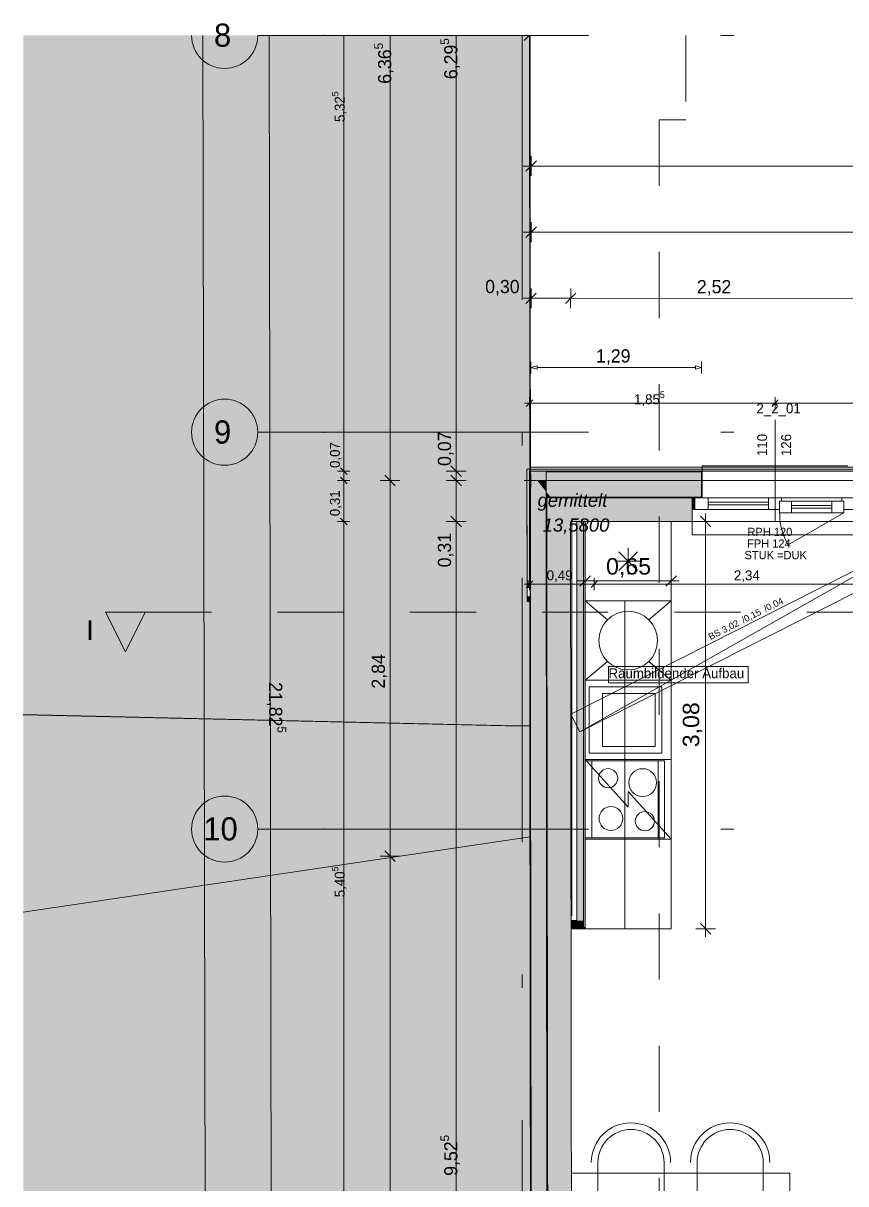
# Model space of a CAD drawing. Header units: metres. Extents: x -4 to 206, y -18 to 45.
# Drawn here: x 29.53 to 35.75, y -6.69 to 2.09 of the extents above; entities that cross this region are included whole.
import ezdxf

# ---------------------------------------------------------------- set-up
doc = ezdxf.new("R2010")
doc.units = ezdxf.units.M
doc.header["$MEASUREMENT"] = 0
doc.set_wipeout_variables(frame=1)
for name, pattern in [('Achse', [0.004, 0.002, -0.001, 0, -0.001]), ('Punkt 1_1', [0.075, 0.025, -0.05]), ('Strichlinie eng', [0.002, 0.0015, -0.0005]), ('Untersicht', [0.001, 0.0005, -0.0005]), ('Wipeout_Contour', [1, 0, -1])]:
    doc.linetypes.add(name, pattern=pattern)
for name, color, linetype in [('2._1.DG PP STG2_5_000 Achsraster', 7, 'Continuous'), ('2._1.DG PP STG2_5_110 Wand Aussen', 7, 'Continuous'), ('2._1.DG PP STG2_5_135 Wand Vorsatzschale', 7, 'Continuous'), ('2._1.DG PP STG2_5_165 Fassadengestaltung Bänder', 7, 'Continuous'), ('2._1.DG PP STG2_5_210 Decke', 7, 'Continuous'), ('2._1.DG PP STG2_5_220 Bodenaufbau', 7, 'Continuous'), ('2._1.DG PP STG2_5_270 Deckendurchbruchsymbol', 7, 'Continuous'), ('2._1.DG PP STG2_5_330 Dachaufbau', 7, 'Continuous'), ('2._1.DG PP STG2_5_510 Möblierung', 7, 'Continuous'), ('2._1.DG PP STG2_5_530 Küche', 7, 'Continuous'), ('2._1.DG PP STG2_5_725 Nachbarbebauung', 7, 'Continuous'), ('2._1.DG PP STG2_5_851 Marker Schnitt', 7, 'Continuous'), ('2._1.DG PP STG2_5_910 Allgemein Lageplan Höhen', 7, 'Continuous'), ('2._1.DG PP STG2_5_945 Einreichplan Beschriftung', 7, 'Continuous'), ('2._1.DG PP STG2_5_950 Polierplan Bemaßung', 7, 'Continuous'), ('2._1.DG PP STG2_5_950-1 Polierplan Bemaßung Küche', 7, 'Continuous'), ('2._1.DG PP STG2_5_970 Brandschutz', 7, 'Continuous'), ('2._1.DG PP STG2_5_Neubau_840 Baulinien', 7, 'Continuous')]:
    doc.layers.add(name, color=color, linetype=linetype)
doc.styles.add('ERSTELLTER_STIL_1', font='arial.ttf')
doc.styles.add('ERSTELLTER_STIL_2', font='')
doc.styles.add('ERSTELLTER_STIL_3', font='arialbi.ttf')
doc.styles.get('ERSTELLTER_STIL_2').set_extended_font_data('Eurostile')
doc.linetypes.add('Grenze Bundesland', pattern='A,0,[2,415_260415_PP_VA_1_5 2 St1.Shx,S=1.5873e-05,R=0,X=0,Y=0],-0.003,0', length=0.003)

msp = doc.modelspace()

# ---------------------------------------------------------------- hatches: boundary and pattern name
at = {"layer": '2._1.DG PP STG2_5_110 Wand Aussen', "linetype": 'Continuous', "lineweight": 13, "true_color": 0xff6400}
for points in [[(33.3591, -1.3037), (33.4791, -1.3037), (33.4791, -1.2987), (33.3591, -1.2987)], [(33.3591, -1.3048), (33.4113, -1.3687), (33.4792, -1.3687), (33.4791, -1.3037), (33.3591, -1.3037)], [(33.3591, -1.3048), (33.374, -13.2037), (33.494, -13.2036), (33.4793, -1.4519)], [(33.4791, -1.3037), (33.4792, -1.3687), (34.655, -1.3687), (34.655, -1.3037)], [(33.4792, -1.3687), (33.4113, -1.3687), (33.4793, -1.4519)], [(33.4792, -1.3687), (33.4793, -1.4519), (33.5135, -1.4937), (34.655, -1.4937), (34.655, -1.3687)], [(33.4844, -1.4937), (33.4843, -1.4581), (33.4793, -1.4519), (33.4794, -1.4937)], [(33.5135, -1.4937), (33.4843, -1.4581), (33.4844, -1.4937)], [(34.605, -1.4987), (34.585, -1.4987), (34.585, -1.5887), (34.605, -1.5887)]]:
    msp.add_hatch(color=30, dxfattribs=at).paths.add_polyline_path(points)
at = {"layer": '2._1.DG PP STG2_5_110 Wand Aussen', "linetype": 'Continuous', "lineweight": 0, "true_color": 0x373737}
for points in [[(33.4844, -1.4987), (33.4844, -1.4937), (33.4794, -1.4937), (33.4794, -1.4987)], [(33.4794, -1.4987), (33.494, -13.2036), (33.499, -13.2035), (33.4844, -1.4987)], [(33.5175, -1.4987), (33.5135, -1.4937), (33.4844, -1.4937), (33.4844, -1.4987)], [(33.5135, -1.4937), (33.5175, -1.4987), (34.655, -1.4987), (34.655, -1.4937)]]:
    msp.add_hatch(color=250, dxfattribs=at).paths.add_polyline_path(points)
at = {"layer": '2._1.DG PP STG2_5_110 Wand Aussen', "linetype": 'Continuous', "lineweight": 13, "true_color": 0x3f7f02}
for points in [[(33.4844, -1.4987), (33.4846, -1.6787), (33.6646, -1.6787), (33.5175, -1.4987)], [(33.5175, -1.4987), (33.6646, -1.6787), (33.6644, -1.4987)], [(33.6644, -1.4987), (33.6646, -1.6787), (34.585, -1.6787), (34.585, -1.5887), (34.585, -1.4987)], [(33.4846, -1.6787), (33.499, -13.2035), (33.679, -13.2033), (33.6646, -1.6787)]]:
    msp.add_hatch(color=76, dxfattribs=at).paths.add_polyline_path(points)
at = {"layer": '2._1.DG PP STG2_5_135 Wand Vorsatzschale', "linetype": 'Continuous', "lineweight": 13, "true_color": 0xffaa00}
for points in [[(33.7625, -4.6948), (33.7625, -1.6787), (33.7125, -1.6787), (33.7125, -4.6948)], [(33.7125, -4.6948), (33.6684, -4.6948), (33.6684, -4.7448), (33.7125, -4.7448)], [(33.7125, -4.7448), (33.7625, -4.7448), (33.7125, -4.6948)], [(33.7125, -4.6948), (33.7625, -4.7448), (33.7625, -4.6948)]]:
    msp.add_hatch(color=40, dxfattribs=at).paths.add_polyline_path(points)
at = {"layer": '2._1.DG PP STG2_5_135 Wand Vorsatzschale', "linetype": 'Continuous', "lineweight": 13, "true_color": 0xfb02fe}
for points in [[(33.775, -4.7448), (33.775, -1.6787), (33.7625, -1.6787), (33.7625, -4.7448)], [(33.7625, -4.7448), (33.6684, -4.7448), (33.6684, -4.7573), (33.7625, -4.7573)], [(33.7625, -4.7448), (33.7625, -4.7573), (33.775, -4.7573)], [(33.7625, -4.7448), (33.775, -4.7573), (33.775, -4.7448)]]:
    msp.add_hatch(color=6, dxfattribs=at).paths.add_polyline_path(points)
at = {"layer": '2._1.DG PP STG2_5_330 Dachaufbau', "linetype": 'Continuous', "lineweight": 0, "true_color": 0x000000}
msp.add_hatch(color=18, dxfattribs=at).paths.add_polyline_path([(38.855, -1.2828), (33.3345, -1.2828), (33.3355, -2.1287), (33.3598, -2.1287), (33.3598, -1.2987), (36.495, -1.2987), (36.495, -1.5887), (36.755, -1.5887), (36.755, -2.1287), (38.855, -2.1287)])
at = {"layer": '2._1.DG PP STG2_5_725 Nachbarbebauung', "linetype": 'Continuous', "lineweight": 0, "true_color": 0x1f1f1f}
for points in [[(29.5275, 1.9963), (29.5275, -3.1396), (33.1734, -3.2232), (33.359, -3.2244), (33.3554, 1.9963)], [(33.359, -3.2261), (29.5275, -3.1382), (29.5275, -4.632), (33.3596, -4.0618)], [(33.3596, -4.0618), (29.5275, -4.632), (29.5275, -14.6052), (32.0677, -14.2249), (30.2188, -14.5019), (33.3665, -14.0306)]]:
    msp.add_hatch(color=250, dxfattribs=at).paths.add_polyline_path(points)
at = {"layer": '2._1.DG PP STG2_5_851 Marker Schnitt', "linetype": 'Continuous', "lineweight": 0, "true_color": 0x000000}
msp.add_hatch(color=18, dxfattribs=at).paths.add_polyline_path([(30.15, -2.3645), (30.3, -2.6645), (30.45, -2.3645)])

# ---------------------------------------------------------------- linework, layer by layer
at = {"layer": '2._1.DG PP STG2_5_000 Achsraster', "color": 5, "linetype": 'Achse', "lineweight": 0, "ltscale": 1000}
for p, q in [((31.8, 1.9963), (31.3, 1.9963)), ((31.8, 1.9963), (54.3, 1.9963)), ((33.3, 1.9963), (33.3, -16.0037)), ((31.8, -1.0037), (31.3, -1.0037)), ((31.8, -1.0037), (54.3, -1.0037)), ((31.8, -4.0037), (31.3, -4.0037)), ((31.8, -4.0037), (54.3, -4.0037))]:
    msp.add_line(p, q, dxfattribs=at)
at = {"layer": '2._1.DG PP STG2_5_000 Achsraster', "color": 5, "linetype": 'Continuous', "lineweight": 0, "ltscale": 1000}
for centre in [(31.05, -1.0037), (31.05, -4.0037)]:
    msp.add_circle(centre, 0.25, dxfattribs=at)
msp.add_arc((31.05, 1.9963), 0.25, 180, 0, dxfattribs=at)
at = {"layer": '2._1.DG PP STG2_5_000 Achsraster', "color": 5, "linetype": 'Achse', "lineweight": 0, "ltscale": 1000}
for p in [(31.8, 1.9963), (31.8, 1.9963), (31.8, -1.0037), (31.8, -1.0037), (31.8, -4.0037), (31.8, -4.0037)]:
    msp.add_point(p, dxfattribs=at)
at = {"layer": '2._1.DG PP STG2_5_110 Wand Aussen', "color": 7, "linetype": 'Continuous', "lineweight": 13, "ltscale": 1000}
for p, q in [((35.21, -0.9096), (35.21, -1.6787)), ((33.3591, -1.3037), (33.3591, -1.2987)), ((33.3591, -1.3048), (33.3591, -1.3037)), ((33.3591, -1.3048), (33.374, -13.2037)), ((33.4791, -1.3037), (33.4791, -1.2987)), ((33.4791, -1.3037), (33.4791, -1.2987)), ((34.655, -1.3037), (33.4791, -1.3037)), ((33.4792, -1.3687), (33.4791, -1.3037)), ((33.4792, -1.3687), (33.4791, -1.3037)), ((34.655, -1.2987), (34.66, -1.2987)), ((34.655, -1.3037), (34.655, -1.4987)), ((35.76, -1.2587), (34.66, -1.2587)), ((34.66, -1.2587), (34.66, -1.2987)), ((34.66, -1.2987), (34.66, -1.3037)), ((34.66, -1.2987), (34.66, -1.3037)), ((34.66, -1.3037), (34.66, -1.3687)), ((34.66, -1.3037), (34.66, -1.3687)), ((33.4793, -1.4519), (33.4792, -1.3687)), ((33.4793, -1.4519), (33.4792, -1.3687)), ((34.66, -1.3687), (34.66, -1.4937)), ((34.66, -1.3687), (34.66, -1.4937)), ((33.4793, -1.4519), (33.4794, -1.4937)), ((33.4793, -1.4519), (33.4794, -1.4937)), ((33.4844, -1.4937), (33.4794, -1.4937)), ((33.4794, -1.4937), (33.4794, -1.4987)), ((33.4794, -1.4937), (33.4794, -1.4987)), ((33.4794, -1.4987), (33.494, -13.2036)), ((33.5135, -1.4937), (33.4844, -1.4937)), ((34.655, -1.4937), (33.5135, -1.4937)), ((34.655, -1.4987), (34.585, -1.4987)), ((34.655, -1.4987), (34.585, -1.4987)), ((34.655, -1.4987), (34.585, -1.4987)), ((34.605, -1.4987), (34.705, -1.4987)), ((34.605, -1.5887), (34.605, -1.4987)), ((34.655, -1.4987), (34.66, -1.4987)), ((34.655, -1.4987), (34.66, -1.4987)), ((34.655, -1.4987), (34.66, -1.4987)), ((34.66, -1.4937), (34.66, -1.4987)), ((34.66, -1.4937), (34.66, -1.4987)), ((34.705, -1.4987), (35.16, -1.4987)), ((34.705, -1.4987), (34.705, -1.5887)), ((34.705, -1.5337), (35.16, -1.5337)), ((35.16, -1.5537), (34.705, -1.5537)), ((35.16, -1.5887), (35.16, -1.4987)), ((35.16, -1.4987), (35.21, -1.4987)), ((35.21, -1.4987), (35.26, -1.4987)), ((35.26, -1.5237), (35.245, -1.5237)), ((35.245, -1.5237), (35.245, -1.5887)), ((35.245, -1.6137), (35.245, -1.5237)), ((35.245, -1.5237), (35.335, -1.5237)), ((35.26, -1.4987), (35.715, -1.4987)), ((35.26, -1.4987), (35.26, -1.5237)), ((35.335, -1.5237), (35.64, -1.5237)), ((35.335, -1.5237), (35.335, -1.6137)), ((35.335, -1.5587), (35.64, -1.5587)), ((35.64, -1.5787), (35.335, -1.5787)), ((35.64, -1.6137), (35.64, -1.5237)), ((35.64, -1.5237), (35.73, -1.5237)), ((35.715, -1.5237), (35.715, -1.4987)), ((35.715, -1.4987), (35.815, -1.4987)), ((35.73, -1.5237), (35.715, -1.5237)), ((35.73, -1.5887), (35.73, -1.5237)), ((35.73, -1.5237), (35.73, -1.6137)), ((34.705, -1.5887), (34.605, -1.5887)), ((35.16, -1.5887), (34.705, -1.5887)), ((35.21, -1.5887), (35.16, -1.5887)), ((35.245, -1.5887), (35.21, -1.5887)), ((35.335, -1.6137), (35.245, -1.6137)), ((35.64, -1.6137), (35.335, -1.6137)), ((35.73, -1.6137), (35.64, -1.6137)), ((35.815, -1.5887), (35.73, -1.5887)), ((34.585, -1.7787), (34.585, -1.6787)), ((35.835, -1.7787), (34.585, -1.7787))]:
    msp.add_line(p, q, dxfattribs=at)
at = {"layer": '2._1.DG PP STG2_5_110 Wand Aussen', "color": 1, "linetype": 'Strichlinie eng', "lineweight": 0, "ltscale": 1000}
msp.add_line((34.655, -1.3687), (33.4792, -1.3687), dxfattribs=at)
at = {"layer": '2._1.DG PP STG2_5_110 Wand Aussen', "color": 7, "linetype": 'Continuous', "lineweight": 18, "ltscale": 1000}
for p, q in [((33.5175, -1.4987), (33.4844, -1.4987)), ((33.4844, -1.4987), (33.4846, -1.6787)), ((33.4844, -1.4987), (33.4846, -1.6787)), ((33.6644, -1.4987), (33.5175, -1.4987)), ((34.585, -1.4987), (33.6644, -1.4987)), ((34.585, -1.4987), (34.585, -1.5887)), ((34.585, -1.4987), (34.585, -1.5887)), ((34.585, -1.4987), (34.585, -1.5887)), ((34.585, -1.5887), (34.585, -1.6787)), ((34.585, -1.5887), (34.585, -1.6787)), ((33.4846, -1.6787), (33.499, -13.2035))]:
    msp.add_line(p, q, dxfattribs=at)
at = {"layer": '2._1.DG PP STG2_5_110 Wand Aussen', "color": 8, "linetype": 'Punkt 1_1', "lineweight": 0, "ltscale": 1000}
msp.add_line((35.73, -1.6137), (35.31, -1.8562), dxfattribs=at)
at = {"layer": '2._1.DG PP STG2_5_110 Wand Aussen', "color": 7, "linetype": 'Continuous', "lineweight": 13, "ltscale": 1000, "flags": 128}
for points in [[(33.3541, -1.2987), (33.3591, -1.2987)], [(33.3541, -1.2987), (33.369, -13.2037)], [(33.3591, -1.2987), (33.4791, -1.2987)], [(34.655, -1.2987), (33.4791, -1.2987)]]:
    msp.add_lwpolyline(points, dxfattribs=at)
msp.add_lwpolyline([(34.605, -1.4987), (34.585, -1.4987), (34.585, -1.5887), (34.605, -1.5887)], close=True, dxfattribs=at)
at = {"layer": '2._1.DG PP STG2_5_110 Wand Aussen', "color": 7, "linetype": 'Continuous', "lineweight": 18, "ltscale": 1000, "flags": 128}
for points in [[(33.6646, -1.6787), (34.585, -1.6787)], [(33.6765, -11.2037), (33.6646, -1.6787)]]:
    msp.add_lwpolyline(points, dxfattribs=at)
at = {"layer": '2._1.DG PP STG2_5_110 Wand Aussen', "color": 8, "linetype": 'Punkt 1_1', "lineweight": 0, "ltscale": 1000}
msp.add_arc((35.73, -1.6137), 0.485, 180, 210, dxfattribs=at)
at = {"layer": '2._1.DG PP STG2_5_135 Wand Vorsatzschale', "color": 7, "linetype": 'Continuous', "lineweight": 18, "ltscale": 1000}
for p, q in [((33.7125, -1.6787), (33.7125, -4.6948)), ((33.7625, -4.6948), (33.7625, -1.6787)), ((33.675, -4.6948), (33.6684, -4.6948)), ((33.675, -4.6948), (33.7125, -4.6948)), ((33.675, -4.6948), (33.7125, -4.6948)), ((33.7625, -4.7448), (33.7625, -4.6948)), ((33.6684, -4.7448), (33.7125, -4.7448)), ((33.7125, -4.7448), (33.7625, -4.7448)), ((33.7125, -4.7448), (33.7625, -4.7448))]:
    msp.add_line(p, q, dxfattribs=at)
at = {"layer": '2._1.DG PP STG2_5_135 Wand Vorsatzschale', "color": 7, "linetype": 'Continuous', "lineweight": 18, "ltscale": 1000, "flags": 128}
for points in [[(33.675, -1.6787), (33.675, -4.6573)], [(33.7125, -1.6787), (33.675, -1.6787)], [(33.7625, -1.6787), (33.7125, -1.6787)], [(33.775, -1.6787), (33.7625, -1.6787)], [(33.775, -4.7573), (33.775, -1.6787)], [(33.675, -4.6573), (33.6683, -4.6573)], [(33.6684, -4.6948), (33.6683, -4.6573)], [(33.6684, -4.7448), (33.6684, -4.6948)], [(33.6684, -4.7573), (33.6684, -4.7448)], [(33.6684, -4.7573), (33.7625, -4.7573)], [(33.775, -4.7573), (33.7625, -4.7573)]]:
    msp.add_lwpolyline(points, dxfattribs=at)
at = {"layer": '2._1.DG PP STG2_5_165 Fassadengestaltung Bänder', "color": 7, "linetype": 'Continuous', "lineweight": 13, "ltscale": 1000, "flags": 128}
msp.add_lwpolyline([(33.3598, -1.2687), (38.735, -1.2687), (38.735, -1.3687), (33.3598, -1.3687)], close=True, dxfattribs=at)
at = {"layer": '2._1.DG PP STG2_5_210 Decke', "color": 7, "linetype": 'Continuous', "lineweight": 13, "ltscale": 1000, "true_color": 0xf4f4f4, "flags": 128}
msp.add_lwpolyline([(33.485, -1.9936), (33.4967, -11.3837), (42.835, -11.3837), (42.835, -10.8837), (45.685, -10.8837), (45.685, -9.9837), (52.0258, -9.9837), (52.06, -1.993), (52.0632, -1.4987), (45.765, -1.4987), (45.765, -3.9237), (43.155, -3.9237), (43.155, -5.8737), (41.175, -5.8737), (41.175, -3.9237), (38.605, -3.9237), (38.605, -1.4987), (33.485, -1.4987)], close=True, dxfattribs=at)
at = {"layer": '2._1.DG PP STG2_5_220 Bodenaufbau', "color": 7, "linetype": 'Continuous', "lineweight": 13, "ltscale": 1000, "true_color": 0xf4f4f4, "flags": 128}
msp.add_lwpolyline([(38.425, -1.6787), (33.6646, -1.6787), (33.6765, -11.2037), (42.655, -11.2037), (42.655, -10.7037), (45.505, -10.7037), (45.505, -9.8037), (51.8466, -9.8037), (51.8814, -1.6787), (45.945, -1.6787), (45.945, -4.1037), (43.335, -4.1037), (43.335, -6.0537), (40.995, -6.0537), (40.995, -4.1037), (38.425, -4.1037)], close=True, dxfattribs=at)
at = {"layer": '2._1.DG PP STG2_5_270 Deckendurchbruchsymbol', "color": 1, "linetype": 'Continuous', "lineweight": 0, "ltscale": 1000, "flags": 128}
for points in [[(36.2499, -1.8437), (36.365, -1.7699), (33.6678, -3.1339), (33.7355, -3.2677)], [(33.7355, -3.2677), (36.4327, -1.9037), (36.365, -1.7699), (36.2499, -1.8437)]]:
    msp.add_lwpolyline(points, close=True, dxfattribs=at)
at = {"layer": '2._1.DG PP STG2_5_330 Dachaufbau', "color": 7, "linetype": 'Continuous', "lineweight": 18, "ltscale": 1000, "flags": 128}
for points in [[(33.3355, -2.1287), (33.3345, -1.2828)], [(33.3345, -1.2828), (38.855, -1.2828)], [(36.495, -1.2987), (33.3598, -1.2987)], [(33.3598, -1.2987), (33.3598, -2.1287)]]:
    msp.add_lwpolyline(points, dxfattribs=at)
at = {"layer": '2._1.DG PP STG2_5_510 Möblierung', "color": 8, "linetype": 'Continuous', "lineweight": 13, "ltscale": 1000, "true_color": 0x7e7f7f, "flags": 128}
for points in [[(33.8712, -6.8045), (34.3712, -6.8045), (34.3712, -6.5245, 1), (33.8712, -6.5245)], [(34.6212, -6.8045), (35.1212, -6.8045), (35.1212, -6.5245, 1), (34.6212, -6.5245)]]:
    msp.add_lwpolyline(points, format="xyb", close=True, dxfattribs=at)
msp.add_lwpolyline([(35.3212, -7.6045), (33.6712, -7.6045), (33.6712, -6.6045), (35.3212, -6.6045)], close=True, dxfattribs=at)
at = {"layer": '2._1.DG PP STG2_5_510 Möblierung', "color": 8, "linetype": 'Continuous', "lineweight": 13, "ltscale": 1000, "true_color": 0x7e7f7f}
for centre in [(34.1212, -6.5245), (34.8712, -6.5245)]:
    msp.add_arc(centre, 0.3, 0, 180, dxfattribs=at)
at = {"layer": '2._1.DG PP STG2_5_530 Küche', "color": 150, "linetype": 'Continuous', "lineweight": 13, "ltscale": 1000, "true_color": 0x0f7ffe}
for p, q in [((34.1707, -1.908), (34.0293, -2.0494)), ((34.1707, -2.0494), (34.0293, -1.908)), ((34.1, -1.8787), (34.1, -2.0787)), ((34.2, -1.9787), (34, -1.9787)), ((33.9429, -2.4216), (33.775, -2.2787)), ((34.2572, -2.4216), (34.425, -2.2787)), ((33.9429, -2.7358), (33.775, -2.8787)), ((34.2572, -2.7358), (34.425, -2.8787)), ((33.905, -3.3787), (33.905, -2.9787)), ((33.905, -2.9787), (34.305, -2.9787)), ((34.305, -2.9787), (34.305, -3.3787)), ((34.305, -3.3787), (33.905, -3.3787)), ((34.1, -3.8387), (33.775, -3.4787)), ((34.425, -4.0787), (34.1, -3.7187)), ((34.1, -3.7187), (34.1, -3.8387))]:
    msp.add_line(p, q, dxfattribs=at)
at = {"layer": '2._1.DG PP STG2_5_530 Küche', "color": 150, "linetype": 'Punkt 1_1', "lineweight": 13, "ltscale": 1000, "true_color": 0x0f7ffe}
for p, q in [((33.775, -4.7573), (33.775, -2.2787)), ((33.775, -2.2787), (34.075, -2.2787)), ((34.075, -2.2787), (34.075, -4.7573)), ((33.775, -3.4887), (33.775, -4.0687)), ((34.3275, -3.4887), (33.775, -3.4887)), ((34.075, -3.4887), (34.075, -4.0687)), ((34.3275, -4.0687), (34.3275, -3.4887)), ((33.775, -4.0687), (34.3275, -4.0687)), ((34.075, -4.7573), (33.775, -4.7573))]:
    msp.add_line(p, q, dxfattribs=at)
at = {"layer": '2._1.DG PP STG2_5_530 Küche', "color": 150, "linetype": 'Continuous', "lineweight": 13, "ltscale": 1000, "true_color": 0x0f7ffe, "flags": 128}
for points in [[(34.425, -1.6787), (34.425, -2.2787), (33.775, -2.2787), (33.775, -1.6787)], [(33.775, -4.7573), (33.775, -2.2787), (34.425, -2.2787), (34.425, -4.7573)], [(34.425, -2.2787), (34.425, -2.8787), (33.775, -2.8787), (33.775, -2.2787)], [(34.355, -2.9287), (34.355, -3.4287), (33.805, -3.4287), (33.805, -2.9287)], [(34.425, -3.4787), (34.425, -4.0787), (33.775, -4.0787), (33.775, -3.4787)], [(34.375, -3.4887), (34.375, -4.0687), (33.825, -4.0687), (33.825, -3.4887)]]:
    msp.add_lwpolyline(points, close=True, dxfattribs=at)
at = {"layer": '2._1.DG PP STG2_5_530 Küche', "color": 150, "linetype": 'Continuous', "lineweight": 13, "ltscale": 1000, "true_color": 0x0f7ffe}
for centre, radius in [((34.1, -2.5787), 0.2222), ((33.9488, -3.6192), 0.0725), ((34.21, -3.6523), 0.105), ((33.9702, -3.9237), 0.09), ((34.2265, -3.944), 0.0725)]:
    msp.add_circle(centre, radius, dxfattribs=at)
at = {"layer": '2._1.DG PP STG2_5_725 Nachbarbebauung', "color": 8, "linetype": 'Continuous', "lineweight": 13, "ltscale": 1000, "flags": 128}
for points in [[(29.5275, -3.1396), (33.1734, -3.2232), (33.359, -3.2244), (33.3554, 1.9963)], [(29.5275, -4.632), (33.3596, -4.0618), (33.359, -3.2261), (29.5275, -3.1382)], [(29.5275, -14.6052), (32.0677, -14.2249), (30.2188, -14.5019), (33.3665, -14.0306), (33.3596, -4.0618), (29.5275, -4.632)]]:
    msp.add_lwpolyline(points, dxfattribs=at)
at = {"layer": '2._1.DG PP STG2_5_851 Marker Schnitt', "color": 7, "linetype": 'Untersicht', "lineweight": 13, "ltscale": 1000}
for p, q in [((34.535, 1.9963), (34.535, 1.3588)), ((34.535, 1.3588), (34.335, 1.3588)), ((34.335, 1.3588), (34.335, -15.6487)), ((30.45, -2.3645), (39.1845, -2.3645))]:
    msp.add_line(p, q, dxfattribs=at)
at = {"layer": '2._1.DG PP STG2_5_851 Marker Schnitt', "color": 7, "linetype": 'Continuous', "lineweight": 13, "ltscale": 1000, "flags": 128}
msp.add_lwpolyline([(30.15, -2.3645), (30.45, -2.3645), (30.3, -2.6645)], close=True, dxfattribs=at)
at = {"layer": '2._1.DG PP STG2_5_910 Allgemein Lageplan Höhen', "color": 7, "linetype": 'Continuous', "lineweight": 13, "ltscale": 1000}
for p, q in [((33.315, -1.3687), (33.415, -1.3687)), ((33.365, -1.4187), (33.365, -1.3187))]:
    msp.add_line(p, q, dxfattribs=at)
at = {"layer": '2._1.DG PP STG2_5_945 Einreichplan Beschriftung', "color": 76, "linetype": 'Continuous', "lineweight": 13, "ltscale": 1000, "true_color": 0x3f7f02}
for p, q in [((35.0069, -2.7751), (33.9515, -2.7751)), ((33.9515, -2.7751), (33.9515, -2.897)), ((35.0069, -2.897), (35.0069, -2.7751)), ((33.9515, -2.897), (35.0069, -2.897))]:
    msp.add_line(p, q, dxfattribs=at)
at = {"layer": '2._1.DG PP STG2_5_950 Polierplan Bemaßung', "color": 1, "linetype": 'Continuous', "lineweight": 13, "ltscale": 1000, "true_color": 0xfb0106}
for p, q in [((30.8855, 1.9963), (30.9168, -14.0354)), ((31.3855, 1.9963), (31.4168, -14.0344)), ((32.3, -1.3687), (32.3, 1.9963)), ((33.3528, 1.9963), (33.3146, 1.9581)), ((33.3546, 1.9231), (33.3546, 1.9963)), ((33.3662, 0.9337), (33.3662, 1.0837)), ((33.3062, 1.0087), (33.3662, 1.0087)), ((33.4062, 1.0486), (33.3262, 0.9687)), ((33.3662, 1.0087), (52.2012, 0.9994)), ((33.406, 0.5486), (33.3259, 0.4687)), ((33.3659, 0.4337), (33.366, 0.5837)), ((33.306, 0.5087), (33.366, 0.5087)), ((33.366, 0.5087), (38.7374, 0.506)), ((32.375, -1.3687), (32.225, -1.3687)), ((32.26, -1.3287), (32.34, -1.4087)), ((32.3, -4.2087), (32.3, -1.3687)), ((32.375, -4.2087), (32.225, -4.2087)), ((32.26, -4.1687), (32.34, -4.2487)), ((32.3, -10.4926), (32.3, -4.2087))]:
    msp.add_line(p, q, dxfattribs=at)
at = {"layer": '2._1.DG PP STG2_5_950 Polierplan Bemaßung', "color": 7, "linetype": 'Continuous', "lineweight": 13, "ltscale": 1000}
for p, q in [((31.95, -1.2987), (31.95, 1.9963)), ((32.8, -1.2987), (32.8, 1.9963)), ((33.3057, 0.0087), (33.3657, 0.0087)), ((33.4057, 0.0486), (33.3257, -0.0313)), ((33.3657, -0.0663), (33.3657, 0.0837)), ((33.3657, 0.0087), (33.6654, 0.0085)), ((33.7055, 0.0485), (33.6254, -0.0315)), ((33.6654, -0.0665), (33.6655, 0.0835)), ((33.6654, 0.0085), (36.1859, 0.0073)), ((33.3166, -0.7848), (33.3541, -0.7848)), ((33.3791, -0.7598), (33.3291, -0.8098)), ((33.3541, -0.8316), (33.3541, -0.7379)), ((33.3541, -0.7848), (35.21, -0.7848)), ((35.235, -0.7598), (35.185, -0.8098)), ((35.21, -0.8316), (35.21, -0.7379)), ((35.21, -0.7848), (38.735, -0.7848)), ((31.9969, -1.2987), (31.9031, -1.2987)), ((31.925, -1.2737), (31.975, -1.3237)), ((31.95, -1.3687), (31.95, -1.2987)), ((32.875, -1.2987), (32.725, -1.2987)), ((32.76, -1.2587), (32.84, -1.3387)), ((32.8, -1.3687), (32.8, -1.2987)), ((31.9969, -1.3687), (31.9031, -1.3687)), ((31.925, -1.3437), (31.975, -1.3937)), ((31.95, -1.6787), (31.95, -1.3687)), ((32.875, -1.3687), (32.725, -1.3687)), ((32.76, -1.3287), (32.84, -1.4087)), ((32.8, -1.6787), (32.8, -1.3687)), ((31.925, -1.6537), (31.975, -1.7037)), ((32.76, -1.6387), (32.84, -1.7187)), ((31.9969, -1.6787), (31.9031, -1.6787)), ((31.95, -7.0837), (31.95, -1.6787)), ((32.875, -1.6787), (32.725, -1.6787)), ((32.8, -11.2037), (32.8, -1.6787)), ((33.8442, -2.1989), (33.8442, -2.1051)), ((33.8692, -2.127), (33.8192, -2.177)), ((33.8442, -2.152), (36.185, -2.152))]:
    msp.add_line(p, q, dxfattribs=at)
at = {"layer": '2._1.DG PP STG2_5_950-1 Polierplan Bemaßung Küche', "color": 150, "linetype": 'Continuous', "lineweight": 13, "ltscale": 1000, "true_color": 0x0f7ffe}
for p, q in [((34.7258, -1.7187), (34.6458, -1.6387)), ((34.6858, -1.6787), (34.6858, -1.6187)), ((34.7608, -1.6787), (34.6108, -1.6787)), ((34.6858, -4.7573), (34.6858, -1.6787)), ((33.815, -2.0881), (33.735, -2.1681)), ((33.775, -2.2031), (33.775, -2.0531)), ((34.385, -2.1681), (34.465, -2.0881)), ((34.425, -2.2031), (34.425, -2.0531)), ((33.715, -2.1281), (33.775, -2.1281)), ((33.775, -2.1281), (34.425, -2.1281)), ((34.425, -2.1281), (34.485, -2.1281)), ((34.6458, -4.7173), (34.7258, -4.7973)), ((34.7608, -4.7573), (34.6108, -4.7573)), ((34.6858, -4.8173), (34.6858, -4.7573))]:
    msp.add_line(p, q, dxfattribs=at)
at = {"layer": '2._1.DG PP STG2_5_970 Brandschutz', "color": 16, "linetype": 'Continuous', "lineweight": 13, "ltscale": 1000, "true_color": 0x7e0000}
for p, q in [((33.3655, -0.5606), (33.3655, -0.47)), ((33.3655, -0.5153), (33.4121, -0.5028)), ((33.3655, -0.5153), (33.4121, -0.5278)), ((33.4121, -0.5028), (33.4121, -0.5278)), ((33.4121, -0.5153), (34.6088, -0.5153)), ((34.6088, -0.5278), (34.6088, -0.5028)), ((34.6555, -0.5153), (34.6088, -0.5028)), ((34.6555, -0.5153), (34.6088, -0.5278)), ((34.6555, -0.5606), (34.6555, -0.47))]:
    msp.add_line(p, q, dxfattribs=at)

# ---------------------------------------------------------------- texts
at = {"layer": '2._1.DG PP STG2_5_000 Achsraster', "color": 5, "linetype": 'Continuous', "lineweight": 0, "char_height": 0.175, "attachment_point": 1, "style": 'ERSTELLTER_STIL_2'}
for s, insert in [('\\A1;{\\pql;\\pt0;\\fEurostile|b0|i0|c0|p0;\\W1.000000;8}', (30.9695, 2.0855)), ('\\A1;{\\pql;\\pt0;\\fEurostile|b0|i0|c0|p0;\\W1.000000;9}', (30.9695, -0.9145)), ('\\A1;{\\pql;\\pt0;\\fEurostile|b0|i0|c0|p0;\\W1.000000;10}', (30.889, -3.9145))]:
    msp.add_mtext(s, dxfattribs=dict(at, insert=insert))
at = {"layer": '2._1.DG PP STG2_5_110 Wand Aussen', "color": 7, "linetype": 'Continuous', "lineweight": 13, "attachment_point": 9, "style": 'ERSTELLTER_STIL_2'}
for s, insert, char_height in [('\\A1;{\\pqr;\\pt0;\\fEurostile|b0|i0|c0|p0;\\W1.000000;2_2_01}', (35.4043, -0.883), 0.075), ('\\A1;{\\pqr;\\pt0;\\fEurostile|b0|i0|c0|p0;\\W1.000000;RPH 120}', (35.3408, -1.7895), 0.0625), ('\\A1;{\\pqr;\\pt0;\\fEurostile|b0|i0|c0|p0;\\W1.000000;FPH 124}', (35.3286, -1.8764), 0.0625), ('\\A1;{\\pqr;\\pt0;\\fEurostile|b0|i0|c0|p0;\\W1.000000;STUK =DUK}', (35.451, -1.9645), 0.0625)]:
    msp.add_mtext(s, dxfattribs=dict(at, insert=insert, char_height=char_height))
at = {"layer": '2._1.DG PP STG2_5_110 Wand Aussen', "color": 7, "linetype": 'Continuous', "lineweight": 13, "char_height": 0.075, "attachment_point": 9, "rotation": 90, "style": 'ERSTELLTER_STIL_2'}
for s, insert in [('\\A1;{\\pqr;\\pt0;\\fEurostile|b0|i0|c0|p0;\\W1.000000;110}', (35.1514, -1.0167)), ('\\A1;{\\pqr;\\pt0;\\fEurostile|b0|i0|c0|p0;\\W1.000000;126}', (35.333, -1.0167))]:
    msp.add_mtext(s, dxfattribs=dict(at, insert=insert))
at = {"layer": '2._1.DG PP STG2_5_270 Deckendurchbruchsymbol', "color": 1, "linetype": 'Continuous', "lineweight": 0, "insert": (35.0131, -2.4452), "char_height": 0.05, "attachment_point": 8, "rotation": 26.8256, "style": 'ERSTELLTER_STIL_1'}
msp.add_mtext('\\A1;{\\pqc;\\pt0;\\fArial|b0|i0|c0|p0;\\W1.000000;BS 3,02\\fArial|b0|i0|c0|p0;\\W1.000000;\\A1{\\H.66x;\\S^  ;}\\fArial|b0|i0|c0|p0;\\W1.000000; /0,15\\fArial|b0|i0|c0|p0;\\W1.000000;\\A1{\\H.66x;\\S^  ;}\\fArial|b0|i0|c0|p0;\\W1.000000; /0,04\\fArial|b0|i0|c0|p0;\\W1.000000;\\A1{\\H.66x;\\S^  ;}}', dxfattribs=at)
at = {"layer": '2._1.DG PP STG2_5_851 Marker Schnitt', "color": 7, "linetype": 'Continuous', "lineweight": 13, "insert": (30.0028, -2.5745), "char_height": 0.15, "attachment_point": 7, "style": 'ERSTELLTER_STIL_1'}
msp.add_mtext('\\A1;{\\pql;\\pt0;\\fArial|b0|i0|c0|p0;\\W1.000000;I}', dxfattribs=at)
at = {"layer": '2._1.DG PP STG2_5_910 Allgemein Lageplan Höhen', "color": 7, "linetype": 'Continuous', "lineweight": 13, "char_height": 0.1, "attachment_point": 1, "style": 'ERSTELLTER_STIL_3'}
for s, insert in [('\\A1;{\\pql;\\fArial Italic|b0|i0|c0|p0;\\W1.000000;gemittelt}', (33.415, -1.4677)), ('\\A1;{\\pql;\\fArial Italic|b0|i0|c0|p0;\\W1.000000; 13,5800}', (33.415, -1.6554))]:
    msp.add_mtext(s, dxfattribs=dict(at, insert=insert))
at = {"layer": '2._1.DG PP STG2_5_945 Einreichplan Beschriftung', "color": 76, "linetype": 'Continuous', "lineweight": 13, "true_color": 0x3f7f02, "insert": (33.9515, -2.7884), "char_height": 0.075, "attachment_point": 1, "style": 'ERSTELLTER_STIL_2'}
msp.add_mtext('\\A1;{\\pql;\\fEurostile|b0|i0|c0|p0;\\W1.000000;Raumbildender Aufbau}', dxfattribs=at)
at = {"layer": '2._1.DG PP STG2_5_950 Polierplan Bemaßung', "color": 1, "linetype": 'Continuous', "lineweight": 13, "true_color": 0xfb0106, "char_height": 0.1, "attachment_point": 7, "style": 'ERSTELLTER_STIL_2'}
for s, insert, rotation in [('\\A1;{\\pql;\\fEurostile|b0|i0|c0|p0;\\W1.000000;6,36\\fEurostile|b0|i0|c0|p0;\\W1.000000;\\A1{\\H.66x;\\S5^  ;}}', (32.339, 1.6302), 90), ('\\A1;{\\pql;\\fEurostile|b0|i0|c0|p0;\\W1.000000;21,82\\fEurostile|b0|i0|c0|p0;\\W1.000000;\\A1{\\H.66x;\\S5^  ;}}', (31.3561, -2.8931), 270.11192)]:
    msp.add_mtext(s, dxfattribs=dict(at, insert=insert, rotation=rotation))
at = {"layer": '2._1.DG PP STG2_5_950 Polierplan Bemaßung', "color": 7, "linetype": 'Continuous', "lineweight": 13, "attachment_point": 7, "rotation": 90, "style": 'ERSTELLTER_STIL_2'}
for s, insert, char_height in [('\\A1;{\\pql;\\fEurostile|b0|i0|c0|p0;\\W1.000000;6,29\\fEurostile|b0|i0|c0|p0;\\W1.000000;\\A1{\\H.66x;\\S5^  ;}}', (32.839, 1.6652), 0.1), ('\\A1;{\\pql;\\fEurostile|b0|i0|c0|p0;\\W1.000000;5,32\\fEurostile|b0|i0|c0|p0;\\W1.000000;\\A1{\\H.66x;\\S5^  ;}}', (31.9792, 1.341), 0.075), ('\\A1;{\\pql;\\fEurostile|b0|i0|c0|p0;\\W1.000000;5,40\\fEurostile|b0|i0|c0|p0;\\W1.000000;\\A1{\\H.66x;\\S5^  ;}}', (31.9792, -4.5189), 0.075), ('\\A1;{\\pql;\\fEurostile|b0|i0|c0|p0;\\W1.000000;9,52\\fEurostile|b0|i0|c0|p0;\\W1.000000;\\A1{\\H.66x;\\S5^  ;}}', (32.839, -6.6248), 0.1)]:
    msp.add_mtext(s, dxfattribs=dict(at, insert=insert, char_height=char_height))
at = {"layer": '2._1.DG PP STG2_5_950 Polierplan Bemaßung', "color": 7, "linetype": 'Continuous', "lineweight": 13, "attachment_point": 7, "style": 'ERSTELLTER_STIL_2'}
for s, insert, char_height, width, rotation in [('\\A1;{\\pql;\\fEurostile|b0|i0|c0|p0;\\W1.000000;0,30}', (33.0193, 0.0288), 0.1, 0.306373, 359.97169), ('\\A1;{\\pql;\\fEurostile|b0|i0|c0|p0;\\W1.000000;2,52}', (34.6193, 0.028), 0.1, 0.306373, 359.97169), ('\\A1;{\\pql;\\fEurostile|b0|i0|c0|p0;\\W1.000000;0,07}', (32.78, -1.2587), 0.1, 0.306373, 90), ('\\A1;{\\pql;\\fEurostile|b0|i0|c0|p0;\\W1.000000;0,07}', (31.935, -1.2737), 0.075, 0.22978, 90), ('\\A1;{\\pql;\\fEurostile|b0|i0|c0|p0;\\W1.000000;0,31}', (31.935, -1.6386), 0.075, 0.22978, 90), ('\\A1;{\\pql;\\fEurostile|b0|i0|c0|p0;\\W1.000000;0,31}', (32.78, -2.0251), 0.1, 0.306373, 90)]:
    msp.add_mtext(s, dxfattribs=dict(at, insert=insert, char_height=char_height, width=width, rotation=rotation))
at = {"layer": '2._1.DG PP STG2_5_950 Polierplan Bemaßung', "color": 7, "linetype": 'Continuous', "lineweight": 13, "insert": (34.1444, -0.814), "char_height": 0.075, "attachment_point": 7, "style": 'ERSTELLTER_STIL_2'}
msp.add_mtext('\\A1;{\\pql;\\fEurostile|b0|i0|c0|p0;\\W1.000000;1,85\\fEurostile|b0|i0|c0|p0;\\W1.000000;\\A1{\\H.66x;\\S5^  ;}}', dxfattribs=at)
at = {"layer": '2._1.DG PP STG2_5_950 Polierplan Bemaßung', "color": 7, "linetype": 'Continuous', "lineweight": 13, "char_height": 0.075, "width": 0.22978, "attachment_point": 7, "style": 'ERSTELLTER_STIL_2'}
for s, insert in [('\\A1;{\\pql;\\fEurostile|b0|i0|c0|p0;\\W1.000000;0,49}', (33.4843, -2.137)), ('\\A1;{\\pql;\\fEurostile|b0|i0|c0|p0;\\W1.000000;2,34}', (34.8997, -2.137))]:
    msp.add_mtext(s, dxfattribs=dict(at, insert=insert))
at = {"layer": '2._1.DG PP STG2_5_950 Polierplan Bemaßung', "color": 1, "linetype": 'Continuous', "lineweight": 13, "true_color": 0xfb0106, "insert": (32.28, -2.9419), "char_height": 0.1, "width": 0.306373, "attachment_point": 7, "rotation": 90, "style": 'ERSTELLTER_STIL_2'}
msp.add_mtext('\\A1;{\\pql;\\fEurostile|b0|i0|c0|p0;\\W1.000000;2,84}', dxfattribs=at)
at = {"layer": '2._1.DG PP STG2_5_950-1 Polierplan Bemaßung Küche', "color": 150, "linetype": 'Continuous', "lineweight": 13, "true_color": 0x0f7ffe, "insert": (33.9332, -2.1031), "char_height": 0.125, "width": 0.33365, "attachment_point": 7, "style": 'ERSTELLTER_STIL_1'}
msp.add_mtext('\\A1;{\\pql;\\fArial|b0|i0|c0|p0;\\W1.000000;0,65}', dxfattribs=at)
at = {"layer": '2._1.DG PP STG2_5_950-1 Polierplan Bemaßung Küche', "color": 150, "linetype": 'Continuous', "lineweight": 13, "true_color": 0x0f7ffe, "insert": (34.6608, -3.3848), "char_height": 0.125, "width": 0.33365, "attachment_point": 7, "rotation": 90, "style": 'ERSTELLTER_STIL_1'}
msp.add_mtext('\\A1;{\\pql;\\fArial|b0|i0|c0|p0;\\W1.000000;3,08}', dxfattribs=at)
at = {"layer": '2._1.DG PP STG2_5_970 Brandschutz', "color": 16, "linetype": 'Continuous', "lineweight": 13, "true_color": 0x7e0000, "insert": (33.8573, -0.4953), "char_height": 0.1, "width": 0.306373, "attachment_point": 7, "style": 'ERSTELLTER_STIL_2'}
msp.add_mtext('\\A1;{\\pql;\\fEurostile|b0|i0|c0|p0;\\W1.000000;1,29}', dxfattribs=at)

# ---------------------------------------------------------------- next in the draw order: wipeouts: each hides what was drawn before it
at = {"color": 254, "linetype": 'Wipeout_Contour', "lineweight": 0, "ltscale": 167.641914}
msp.add_wipeout([(33.3356, -2.1782), (33.3356, -2.2479), (33.3356, -2.2489), (33.3598, -2.2489), (33.3598, -2.1782)], dxfattribs=at).dxf.layer = '2._1.DG PP STG2_5_330 Dachaufbau'

# ---------------------------------------------------------------- next in the draw order: hatches: boundary and pattern name
at = {"layer": '2._1.DG PP STG2_5_330 Dachaufbau', "linetype": 'Continuous', "lineweight": 13, "true_color": 0xd2b48c}
for points in [[(33.3598, -2.1782), (33.3598, -2.1429), (33.3355, -2.1429), (33.3356, -2.1782)], [(33.3356, -2.2843), (33.3598, -2.2843), (33.3598, -2.2489), (33.3356, -2.2489)]]:
    msp.add_hatch(color=43, dxfattribs=at).paths.add_polyline_path(points)

# ---------------------------------------------------------------- next in the draw order: linework, layer by layer
at = {"layer": '2._1.DG PP STG2_5_330 Dachaufbau', "color": 7, "linetype": 'Continuous', "lineweight": 18, "ltscale": 1000, "flags": 128}
msp.add_lwpolyline([(33.3344, -1.2828), (33.3356, -2.2843)], dxfattribs=at)

# ---------------------------------------------------------------- next in the draw order: wipeouts: each hides what was drawn before it
at = {"color": 254, "linetype": 'Wipeout_Contour', "lineweight": 0, "ltscale": 133.678688}
msp.add_wipeout([(33.3598, -2.1429), (33.3598, -2.1287), (33.3355, -2.1287), (33.3355, -2.1429)], dxfattribs=at).dxf.layer = '2._1.DG PP STG2_5_330 Dachaufbau'

# ---------------------------------------------------------------- next in the draw order: linework, layer by layer
at = {"layer": '2._1.DG PP STG2_5_330 Dachaufbau', "color": 7, "linetype": 'Continuous', "lineweight": 13, "ltscale": 1000}
msp.add_line((33.3598, -2.1287), (33.3355, -2.1287), dxfattribs=at)

# ---------------------------------------------------------------- next in the draw order: wipeouts: each hides what was drawn before it
at = {"color": 254, "linetype": 'Wipeout_Contour', "lineweight": 0, "ltscale": 133.697765}
msp.add_wipeout([(33.3356, -2.2489), (33.3598, -2.2489), (33.3598, -2.1782), (33.3356, -2.1782)], dxfattribs=at).dxf.layer = '2._1.DG PP STG2_5_330 Dachaufbau'

# ---------------------------------------------------------------- next in the draw order: linework, layer by layer
at = {"layer": '2._1.DG PP STG2_5_330 Dachaufbau', "color": 7, "linetype": 'Continuous', "lineweight": 13, "ltscale": 1000}
for p, q in [((33.3598, -2.1429), (33.3355, -2.1429)), ((33.3598, -2.1782), (33.3356, -2.1782)), ((33.3598, -2.2489), (33.3356, -2.2489)), ((33.3598, -2.2843), (33.3356, -2.2843))]:
    msp.add_line(p, q, dxfattribs=at)
at = {"layer": '2._1.DG PP STG2_5_330 Dachaufbau', "color": 7, "linetype": 'Continuous', "lineweight": 13, "ltscale": 1000, "flags": 128}
for points in [[(33.3355, -2.1287), (33.3355, -2.1429), (33.3356, -2.1782), (33.3356, -2.2489), (33.3356, -2.2843)], [(33.3598, -2.1287), (33.3598, -2.1429), (33.3598, -2.1782), (33.3598, -2.2489), (33.3598, -2.2843)]]:
    msp.add_lwpolyline(points, dxfattribs=at)
at = {"layer": '2._1.DG PP STG2_5_950 Polierplan Bemaßung', "color": 7, "linetype": 'Continuous', "lineweight": 13, "ltscale": 1000}
for p, q in [((33.3541, -2.1989), (33.3541, -2.1051)), ((33.3166, -2.152), (33.3541, -2.152)), ((33.3791, -2.127), (33.3291, -2.177)), ((33.3541, -2.152), (33.8442, -2.152))]:
    msp.add_line(p, q, dxfattribs=at)
at = {"layer": '2._1.DG PP STG2_5_Neubau_840 Baulinien', "color": 76, "linetype": 'Grenze Bundesland', "lineweight": 13, "ltscale": 1000, "true_color": 0x3f7f02, "flags": 128}
msp.add_lwpolyline([(52.214, 1.9963), (52.2035, 0.426), (52.1486, -11.3318), (33.3665, -14.0306), (33.3591, 1.9963)], dxfattribs=at)

doc.saveas('drawing.dxf')
